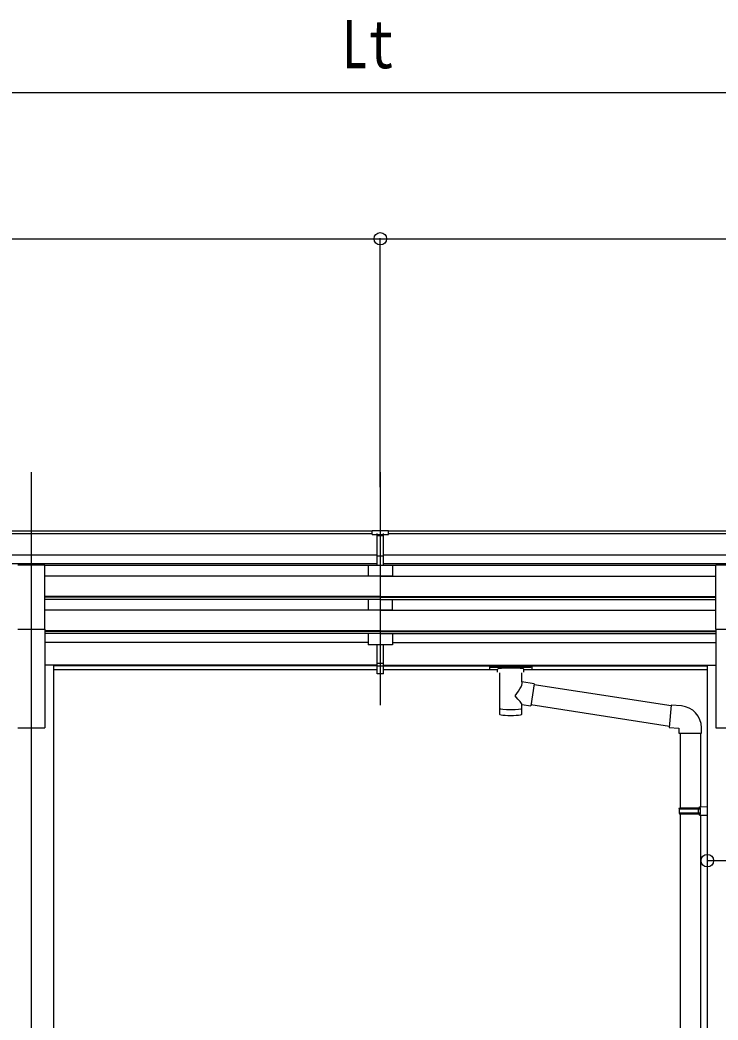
# Model space of a CAD drawing. Units: millimetres, scale not verified. Extents: x -12615 to 12615, y -8910 to 8910.
# Drawn here: x -4853 to -3421, y -3975 to -1924 of the extents above; entities that cross this region are included whole.
import ezdxf
from ezdxf.enums import TextEntityAlignment as Align

# ---------------------------------------------------------------- set-up
doc = ezdxf.new("R2010")
doc.units = ezdxf.units.MM
doc.header["$LTSCALE"] = 40
for name, color, linetype in [('0-3_YKK_12', 2, 'Continuous'), ('0-4_YKK_13', 4, 'Continuous'), ('0-5_YKK_A1', 4, 'Continuous'), ('0-6_YKK_D', 6, 'Continuous')]:
    doc.layers.add(name, color=color, linetype=linetype)
doc.styles.add('ＭＳ ゴシック', font='')
doc.styles.get('ＭＳ ゴシック').set_extended_font_data('MS Gothic')

msp = doc.modelspace()

# ---------------------------------------------------------------- linework, layer by layer
at = {"layer": '0-3_YKK_12'}
for p, q in [((-4829.57, -2851.98), (-4829.57, -3329.5)), ((-4113.57, -2851.98), (-4113.57, -3329.5)), ((-4829.57, -3282.81), (-4829.57, -5976.38))]:
    msp.add_line(p, q, dxfattribs=at)
at = {"layer": '0-4_YKK_13'}
for p, q in [((-4130.07, -2979.42), (-4130.07, -2971.57)), ((-4130.07, -2979.42), (-4120.07, -2979.42)), ((-4113.57, -2980.23), (-4120.07, -2979.84)), ((-4120.07, -2981.42), (-4107.07, -2981.42)), ((-4107.07, -2979.9), (-4113.57, -2980.21)), ((-4107.07, -3043.04), (-4107.07, -2977.77)), ((-4120.07, -3022.94), (-4113.57, -3023.1)), ((-4113.57, -3023.1), (-4107.07, -3022.94)), ((-4857.07, -3042.01), (-4802.07, -3042.01)), ((-4802.07, -3173.81), (-4802.07, -3042.01)), ((-4120.07, -3041.98), (-4113.57, -3042.38)), ((-4113.57, -3042.38), (-4107.07, -3041.98)), ((-3425.07, -3173.81), (-3425.07, -3042.01)), ((-3425.07, -3042.01), (-3370.07, -3042.01)), ((-4857.07, -3173.81), (-4802.07, -3173.81)), ((-3425.07, -3173.81), (-3370.07, -3173.81)), ((-4120.07, -3243.22), (-4120.07, -3205.74)), ((-4107.07, -3243.22), (-4107.07, -3205.74)), ((-4120.07, -3243.22), (-4107.07, -3243.22)), ((-4120.07, -3265.46), (-4120.07, -3243.22)), ((-4120.07, -3248.62), (-4107.07, -3248.62)), ((-4107.07, -3265.46), (-4107.07, -3243.22)), ((-3889.57, -3249.98), (-3889.57, -3255.74)), ((-3889.57, -3250.17), (-3889.57, -3251.72)), ((-3887.57, -3249.32), (-3804.57, -3249.32)), ((-3887.57, -3251.5), (-3804.57, -3251.5)), ((-3887.57, -3256.4), (-3873.07, -3256.4)), ((-3873.07, -3262.05), (-3873.07, -3255.5)), ((-3819.07, -3262.05), (-3819.07, -3255.5)), ((-3819.07, -3256.4), (-3804.57, -3256.4)), ((-3802.57, -3249.98), (-3802.57, -3255.74)), ((-4120.07, -3264.4), (-4113.57, -3264.8)), ((-4113.57, -3264.8), (-4107.07, -3264.4)), ((-3868.97, -3262.97), (-3868.99, -3348.41)), ((-3823.17, -3281.71), (-3823.17, -3262.97)), ((-3797.95, -3285.62), (-3823.17, -3281.71)), ((-3797.95, -3285.62), (-3804.97, -3330.88)), ((-3516.96, -3331.27), (-3798.26, -3287.63)), ((-3823.15, -3348.41), (-3823.17, -3327.74)), ((-3823.17, -3328.05), (-3804.97, -3330.88)), ((-3520.63, -3373.21), (-3804.7, -3329.14)), ((-3495.96, -3331.23), (-3516.79, -3329.41)), ((-3454.88, -3386.98), (-3454.88, -3376.06)), ((-3500.88, -3386.98), (-3454.88, -3386.98)), ((-3498.77, -3386.98), (-3498.77, -3540.45)), ((-3456.77, -3386.98), (-3456.77, -3537.89)), ((-3500.77, -3542.45), (-3499.77, -3540.45)), ((-3500.77, -3542.45), (-3456.77, -3542.45)), ((-3500.77, -3542.45), (-3500.77, -3550.45)), ((-3499.77, -3540.45), (-3456.77, -3540.45)), ((-3461.25, -3542.45), (-3461.68, -3540.45)), ((-3458.77, -3537.95), (-3442.77, -3537.48)), ((-3458.77, -3539.95), (-3458.77, -3537.95)), ((-3458.77, -3539.95), (-3456.77, -3539.95)), ((-3442.77, -3537.48), (-3442.77, -3555.42)), ((-3500.77, -3550.45), (-3456.77, -3550.45)), ((-3500.77, -3550.45), (-3499.77, -3552.45)), ((-3499.77, -3552.45), (-3456.77, -3552.45)), ((-3498.77, -3552.45), (-3498.77, -4316.33)), ((-3458.77, -3554.95), (-3458.77, -3552.95)), ((-3458.77, -3554.95), (-3442.77, -3555.42)), ((-3456.77, -3555.01), (-3456.77, -4313.77))]:
    msp.add_line(p, q, dxfattribs=at)
for points in [[(-4130.07, -2971.57), (-4112.07, -2971.42), (-4097.07, -2971.55)], [(-4107.07, -2979.37), (-4097.07, -2979.29), (-4097.07, -2971.55)], [(-4107.07, -3043.04), (-4113.57, -3043.44), (-4120.07, -3043.04), (-4120.07, -2977.7)], [(-4107.07, -3024.04), (-4110.33, -3024.12), (-4113.57, -3024.2), (-4116.81, -3024.12), (-4120.07, -3024.04)], [(-3889.57, -3249.98), (-3889.53, -3249.79), (-3889.45, -3249.65), (-3889.35, -3249.56), (-3889.25, -3249.5), (-3889.13, -3249.45), (-3888.83, -3249.39), (-3888.34, -3249.34), (-3887.8, -3249.32), (-3887.57, -3249.32)], [(-3889.57, -3255.74), (-3889.53, -3255.94), (-3889.45, -3256.07), (-3889.35, -3256.17), (-3889.25, -3256.23), (-3889.13, -3256.27), (-3888.83, -3256.33), (-3888.34, -3256.38), (-3887.8, -3256.4), (-3887.57, -3256.4)], [(-3804.57, -3249.32), (-3804.22, -3249.32), (-3803.69, -3249.35), (-3803.24, -3249.4), (-3802.93, -3249.48), (-3802.76, -3249.58), (-3802.64, -3249.71), (-3802.58, -3249.89), (-3802.57, -3249.98)], [(-3804.57, -3256.4), (-3804.22, -3256.4), (-3803.69, -3256.37), (-3803.24, -3256.32), (-3802.93, -3256.25), (-3802.76, -3256.15), (-3802.64, -3256.01), (-3802.58, -3255.83), (-3802.57, -3255.74)], [(-4107.07, -3265.46), (-4113.57, -3265.86), (-4120.07, -3265.46)], [(-3516.79, -3329.41), (-3520.8, -3375.24), (-3500.88, -3376.98), (-3500.88, -3386.98)], [(-3461.25, -3542.45), (-3461.25, -3550.45), (-3461.68, -3552.45)], [(-3458.77, -3552.95), (-3456.77, -3552.95), (-3456.77, -3539.95)]]:
    msp.add_lwpolyline(points, dxfattribs=at)
msp.add_arc((-3499.88, -3376.06), 45, 0, 85, dxfattribs=at)
for centre, major_axis, ratio, start_param, end_param in [((-4089, -2981.73), (24.57, -1.51), 0.121868, 3.1422238, 3.1491027), ((-3887.57, -3251.72), (2, 0), 0.109601, 1.5707963, 3.1415927), ((-3846.07, -3255.5), (27, 0), 0.070066, 6.2831853, 9.424778), ((-3835.07, -3259.48), (16, 0), 0.361356, 6.2636979, 6.2831853), ((-3804.57, -3251.72), (2, 0), 0.109601, 0, 1.5707963), ((-3846.07, -3308.25), (-22.81, -26.62), 0.234429, 1.6855472, 3.1268519), ((-3843.52, -3305.61), (20.32, -22.25), 0.045535, 0.0389954, 1.3075346), ((-3846.07, -3335.97), (22.91, 0), 0.122865, 3.1415927, 6.2831853), ((-3846.07, -3348.41), (22.92, 0), 0.101955, 3.1415499, 6.2833984)]:
    msp.add_ellipse(centre, major_axis=major_axis, ratio=ratio, start_param=start_param, end_param=end_param, dxfattribs=at)
at = {"layer": '0-5_YKK_A1'}
for p, q in [((-4130.07, -2972.99), (-6971.07, -2972.99)), ((-1256.07, -2972.99), (-4097.07, -2972.99)), ((-4130.07, -2978.2), (-6971.07, -2978.2)), ((-4107.07, -2978.2), (-4107.07, -2978.2)), ((-1256.07, -2978.2), (-4097.07, -2978.2)), ((-4120.07, -3021.73), (-6971.07, -3021.73)), ((-1256.07, -3021.73), (-4107.07, -3021.73)), ((-4120.07, -3039.59), (-6971.07, -3039.59)), ((-4120.07, -3042.83), (-4802.07, -3042.83)), ((-4138.57, -3042.93), (-4138.57, -3064.8)), ((-1256.07, -3039.59), (-4107.07, -3039.59)), ((-3425.07, -3042.83), (-4107.07, -3042.83)), ((-4088.57, -3042.93), (-4088.57, -3064.8)), ((-4113.57, -3064.9), (-4802.07, -3064.9)), ((-4088.57, -3064.8), (-4138.57, -3064.8)), ((-4113.57, -3064.9), (-3425.07, -3064.9)), ((-4113.57, -3106.78), (-4802.07, -3106.78)), ((-4113.57, -3108.27), (-4802.07, -3108.27)), ((-4113.57, -3112.59), (-4802.07, -3112.59)), ((-4138.57, -3112.59), (-4138.57, -3134.9)), ((-4113.57, -3106.78), (-3425.07, -3106.78)), ((-4113.57, -3108.27), (-3425.07, -3108.27)), ((-4113.57, -3112.59), (-3425.07, -3112.59)), ((-4088.57, -3134.9), (-4088.57, -3112.59)), ((-4113.57, -3135), (-4802.07, -3135)), ((-4088.57, -3134.9), (-4138.57, -3134.9)), ((-4113.57, -3135), (-3425.07, -3135)), ((-4802.07, -3173.81), (-4802.07, -3376.38)), ((-4113.57, -3176.88), (-4802.07, -3176.88)), ((-4113.57, -3178.38), (-4802.07, -3178.38)), ((-4113.57, -3176.88), (-3425.07, -3176.88)), ((-4113.57, -3178.38), (-3425.07, -3178.38)), ((-3425.07, -3173.81), (-3425.07, -3376.38)), ((-4113.57, -3182.69), (-4802.07, -3182.69)), ((-4138.57, -3182.69), (-4138.57, -3205.74)), ((-4113.57, -3182.69), (-3425.07, -3182.69)), ((-4088.57, -3182.69), (-4088.57, -3205.74)), ((-4138.57, -3200.79), (-4802.07, -3200.79)), ((-4088.57, -3205.74), (-4138.57, -3205.74)), ((-4088.57, -3200.79), (-3425.07, -3200.79)), ((-4784.37, -3247.38), (-4802.07, -3247.38)), ((-4784.37, -3247.38), (-4784.37, -5151.38)), ((-4120.07, -3247.81), (-4784.37, -3247.81)), ((-4120.07, -3249.21), (-4784.37, -3249.21)), ((-4120.07, -3256.89), (-4784.37, -3256.89)), ((-4107.07, -3247.81), (-3442.77, -3247.81)), ((-4107.07, -3249.21), (-3442.77, -3249.21)), ((-3873.07, -3256.89), (-4107.07, -3256.89)), ((-3442.77, -3256.89), (-3819.07, -3256.89)), ((-3442.77, -3247.38), (-3425.07, -3247.38)), ((-3442.77, -3247.38), (-3442.77, -5151.38)), ((-4857.07, -3376.38), (-4802.07, -3376.38)), ((-3425.07, -3376.38), (-3370.07, -3376.38))]:
    msp.add_line(p, q, dxfattribs=at)
at = {"layer": '0-6_YKK_D'}
for p, q in [((-6847.57, -2072.99), (-1379.57, -2072.99)), ((-6977.57, -2372.99), (-4113.57, -2372.99)), ((-4113.57, -2882.56), (-4113.57, -2371.99)), ((-4113.57, -2882.56), (-4113.57, -2371.99)), ((-4113.57, -2372.99), (-1249.57, -2372.99))]:
    msp.add_line(p, q, dxfattribs=at)
msp.add_lwpolyline([(-3442.77, -3648.54), (-3352.37, -3648.54), (-3102.97, -3648.54)], dxfattribs=at)
for centre in [(-4113.57, -2372.99), (-4113.57, -2372.99), (-3442.77, -3648.54)]:
    msp.add_circle(centre, 12.75, dxfattribs=at)

# ---------------------------------------------------------------- texts
at = {"layer": '0-6_YKK_D', "style": 'ＭＳ ゴシック', "width": 0.8}
msp.add_text('Lt', height=98.97, dxfattribs=at).set_placement((-4192.77, -2052.99), align=Align.BOTTOM_LEFT)

doc.saveas('drawing.dxf')
